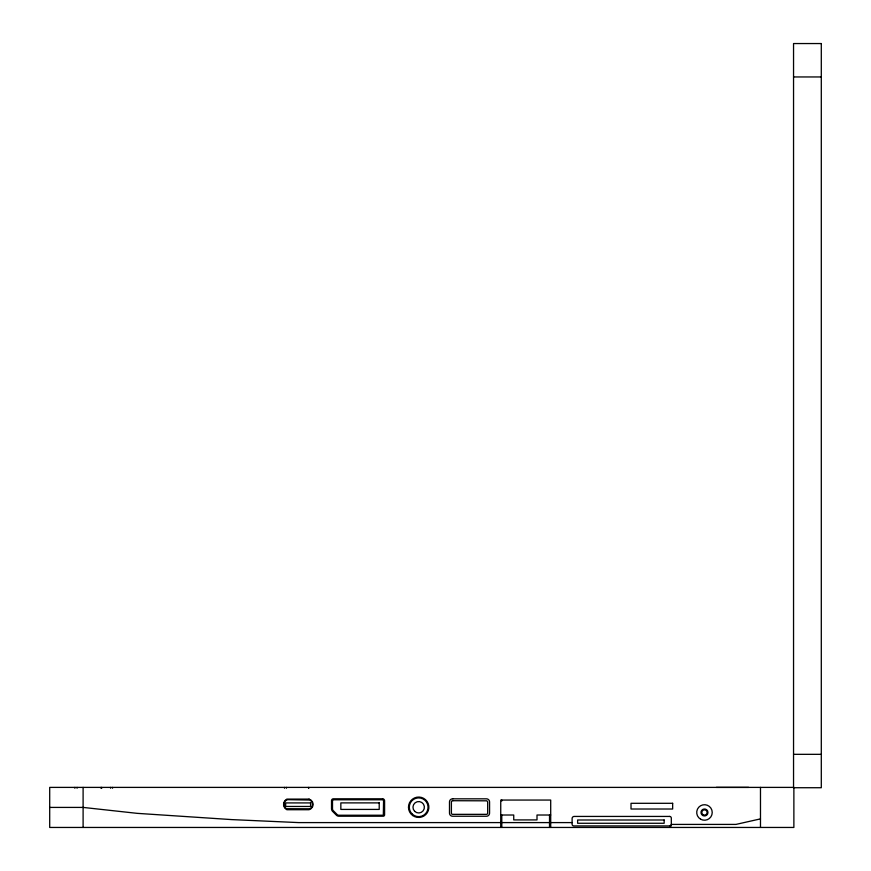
<?xml version="1.0" encoding="UTF-8"?>
<svg xmlns="http://www.w3.org/2000/svg" width="871" height="871" viewBox="0 0 871 871"><rect width="100%" height="100%" fill="white"/><g stroke="black" fill="none" stroke-linecap="round" stroke-linejoin="round"><path stroke-width="1.31" d="M308.519 788.146L308.748 787.395L308.748 788.211M760.481 818.882L735.951 824.412L671.312 824.412A1.753 1.753 0 0 1 669.581 825.926M793.546 76.953L821.299 76.953M793.546 754.33L821.299 754.33M49.701 807.417L83.104 807.417L137.237 813.351L231.73 819.6L298.611 822.594L572.116 822.594M500.738 815.016L513.738 815.016L513.738 819.916L537.004 819.916L537.004 815.016L550.701 815.016M760.481 787.395L760.481 827.45M748.646 787.395L716.321 787.395M550.701 827.45L550.701 800.057L500.738 800.057L500.738 827.45M549.525 815.016L549.525 827.45M501.783 800.057L501.783 801.059M501.783 815.016L501.783 827.45M286.439 787.395L286.439 788.211M284.501 787.395L284.501 788.211M112.555 787.395L112.555 788.211M110.606 787.395L110.606 788.211M101.711 787.395L101.711 788.211M100.96 787.395L100.96 788.211M83.104 787.395L83.104 827.45M77.084 787.395L77.084 788.211M74.841 787.395L74.841 788.211M332.504 800.514L332.504 808.767A2.733 2.733 0 0 0 333.299 810.705L337.099 814.494A2.548 2.548 0 0 0 338.895 815.245L383.327 815.234L383.578 800.525L382.598 799.774L333.353 799.774L332.504 800.514M286.995 799.665L286.221 800.122A5.313 5.313 0 0 0 286.221 808.702L309.924 808.778A4.943 4.943 0 0 0 309.924 800.046L286.995 799.665M452.887 798.827L452.582 798.827A3.081 3.081 0 0 0 449.49 801.908L449.49 813.155A3.081 3.081 0 0 0 452.582 816.236L486.486 816.236A3.081 3.081 0 0 0 489.567 813.155L489.567 801.908A3.081 3.081 0 0 0 486.486 798.827L452.887 798.827M452.887 800.721L452.582 800.732A1.187 1.187 0 0 0 451.396 801.908L451.396 813.155A1.187 1.187 0 0 0 452.582 814.341L486.486 814.341A1.187 1.187 0 0 0 487.673 813.155L487.673 801.973L486.933 800.819L452.887 800.721M821.299 43.55L793.546 43.55L793.546 787.722L821.299 787.722L821.299 43.55M793.873 787.395L49.701 787.395L49.701 827.45L793.873 827.45L793.873 787.395M382.598 798.794L333.353 798.794A1.829 1.829 0 0 0 331.524 800.623L331.524 808.767A3.713 3.713 0 0 0 332.613 811.391L336.413 815.191A3.528 3.528 0 0 0 338.895 816.225L383.229 816.225A1.361 1.361 0 0 0 384.59 814.864L384.59 800.787A2.003 2.003 0 0 0 382.598 798.794M309.074 799.099L286.842 799.099A5.879 5.879 0 0 0 286.842 809.725L309.074 809.725A5.509 5.509 0 0 0 309.074 799.099M310.588 802.92L285.677 802.92L285.677 806.459L310.588 806.459L310.588 802.92M379.212 802.888L340.844 802.888L340.844 809.42L379.212 809.42L379.212 802.888M672.652 803.302L631.018 803.302L631.018 809.017L672.652 809.017L672.652 803.302M669.657 816.432L574.207 816.432A2.09 2.09 0 0 0 572.116 818.522L572.116 824.26A1.666 1.666 0 0 0 573.782 825.926L671.312 825.926L671.312 818.087A1.666 1.666 0 0 0 669.657 816.432M664.159 820.003L577.625 820.003L577.625 823.269L664.159 823.269L664.159 820.003M414.65 811.315A5.716 5.716 0 0 0 424.199 808.724A5.716 5.716 0 0 0 417.187 801.745A5.716 5.716 0 0 0 414.65 811.315M412.386 814.222A9.385 9.385 0 0 0 427.857 809.224A9.385 9.385 0 0 0 415.794 798.326A9.385 9.385 0 0 0 412.386 814.222M412.702 815.528A10.202 10.202 0 0 0 428.826 808.288A10.202 10.202 0 0 0 414.498 797.945A10.202 10.202 0 0 0 412.702 815.528M700.6 819.186A7.752 7.752 0 0 0 712.228 812.469A7.752 7.752 0 0 0 700.6 805.751A7.752 7.752 0 0 0 700.6 819.186M702.734 815.485A3.473 3.473 0 0 0 707.96 812.469A3.473 3.473 0 0 0 702.734 809.464A3.473 3.473 0 0 0 702.734 815.485M703.147 814.766A2.646 2.646 0 0 0 707.121 812.469A2.646 2.646 0 0 0 703.147 810.182A2.646 2.646 0 0 0 703.147 814.766"/></g></svg>
